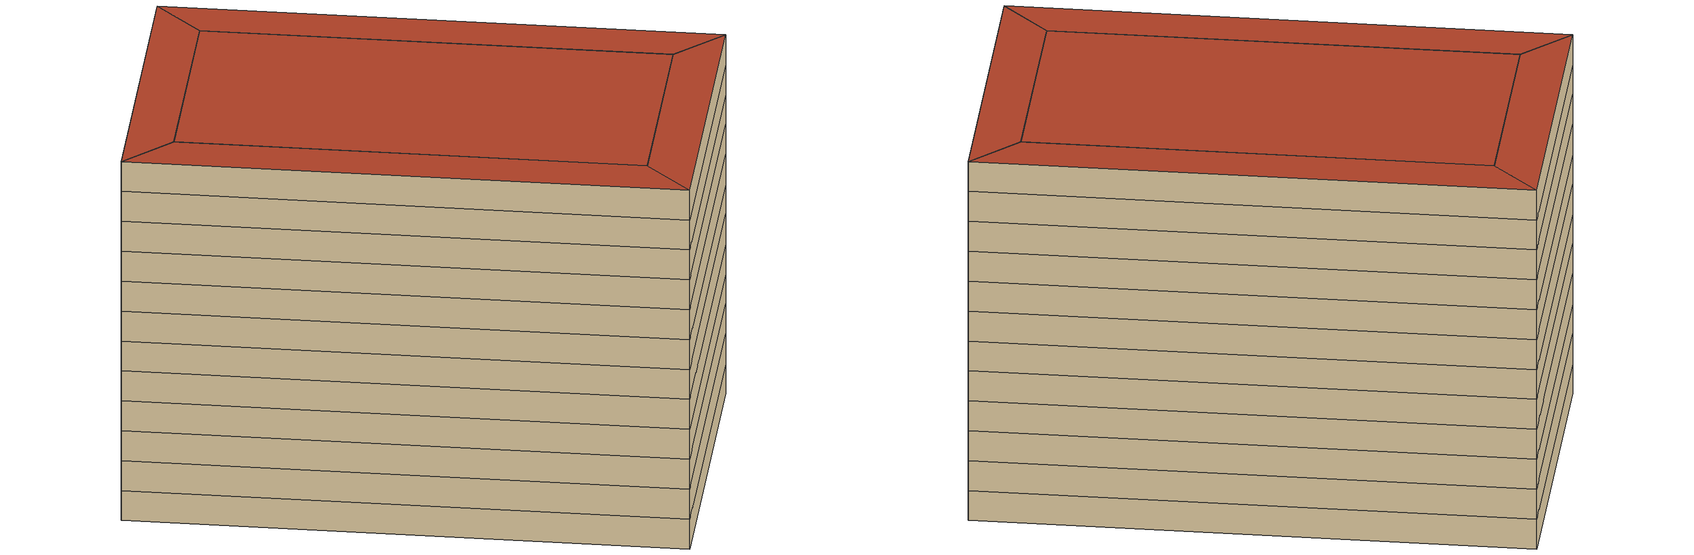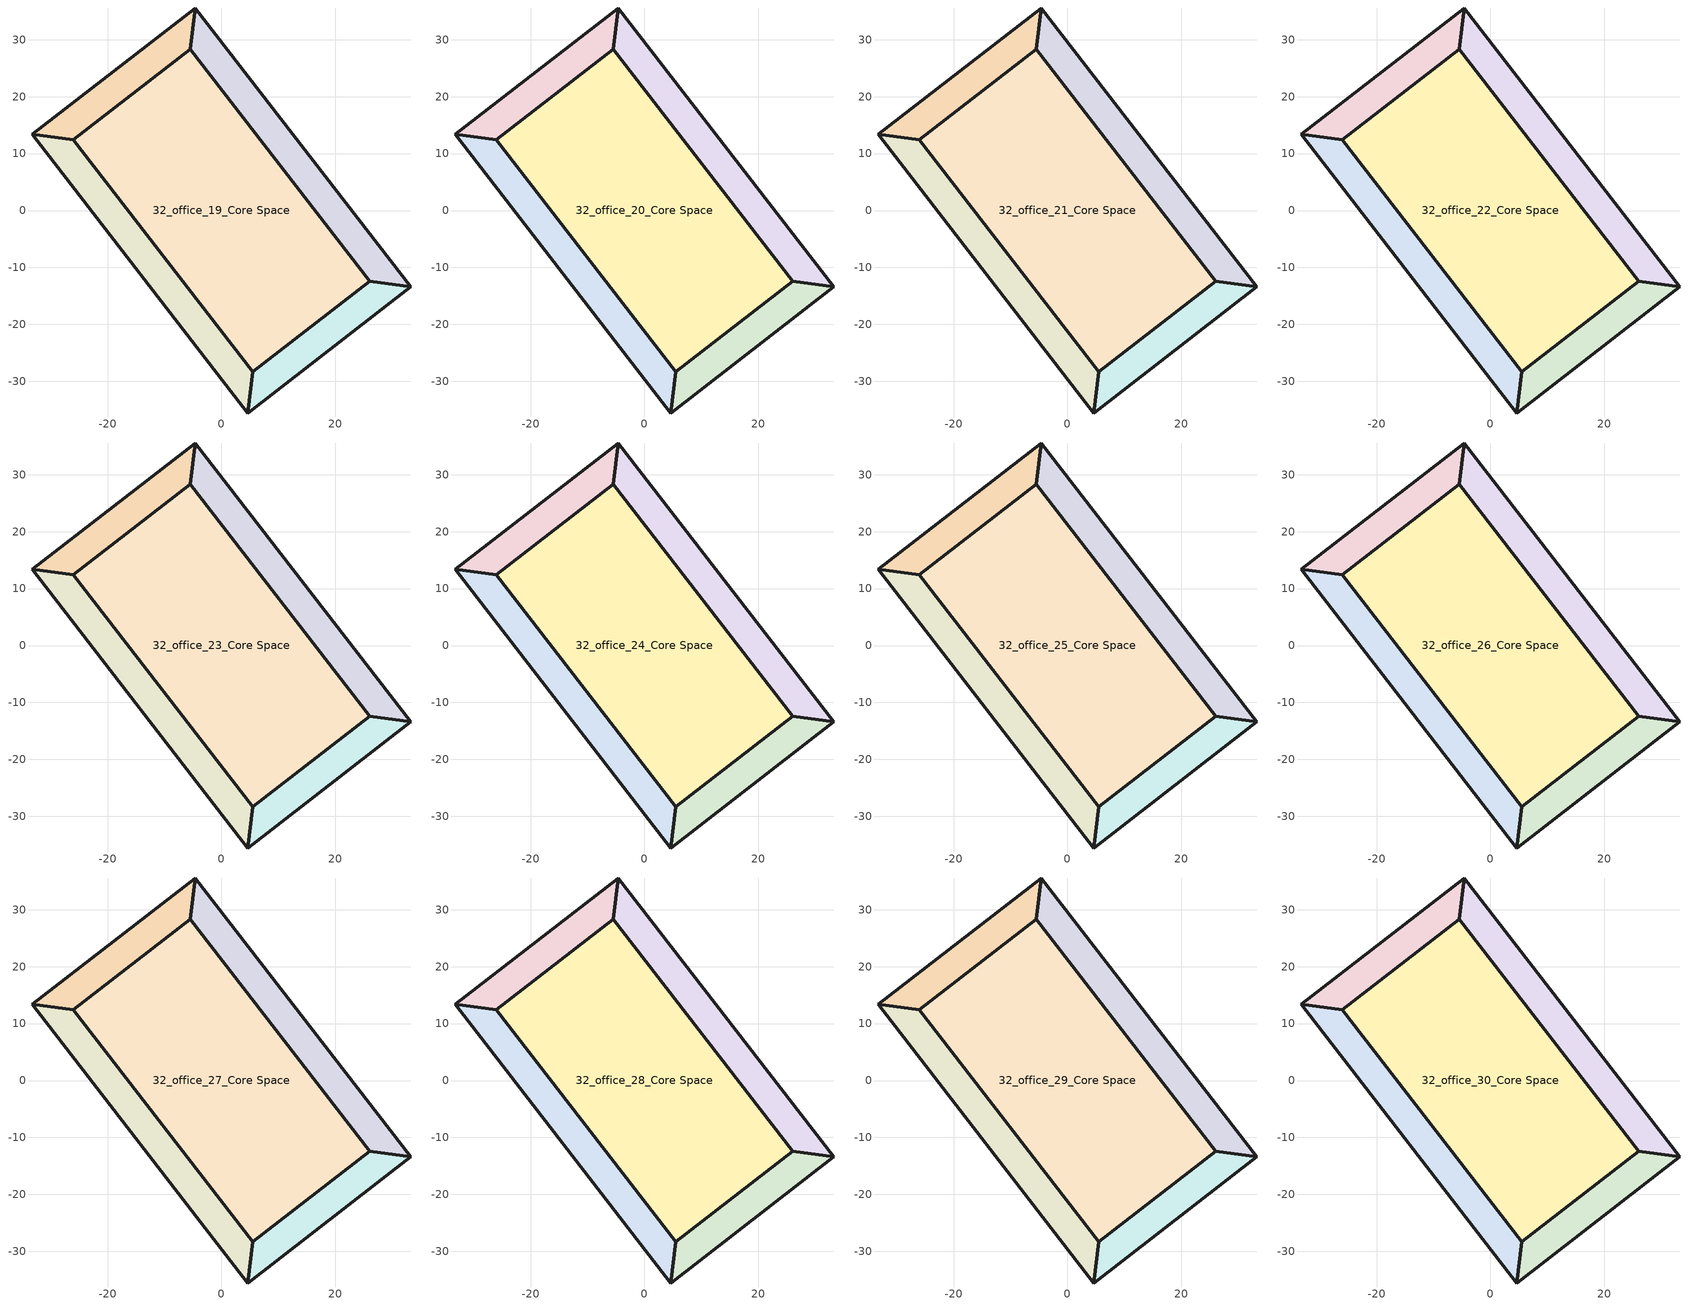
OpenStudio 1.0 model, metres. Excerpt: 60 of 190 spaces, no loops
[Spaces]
32_office_19_West Perimeter Space
 floor ground: 4.6,-35.56 5.53,-28.3 26.01,-12.43 33.28,-13.36 z65.84
 wall outside: 4.6,-35.56 33.28,-13.36 26.01,-12.43 5.53,-28.3 4.6,-35.56 z65.84:69.49
 roof outside: 33.28,-13.36 26.01,-12.43 5.53,-28.3 4.6,-35.56 z69.49
32_office_19_North Perimeter Space
 floor ground: -33.28,13.36 -26.01,12.43 5.53,-28.3 4.6,-35.56 z65.84
 wall outside: -33.28,13.36 4.6,-35.56 5.53,-28.3 -26.01,12.43 -33.28,13.36 z65.84:69.49
 roof outside: -26.01,12.43 -33.28,13.36 4.6,-35.56 5.53,-28.3 z69.49
32_office_19_East Perimeter Space
 floor ground: -33.28,13.36 -4.6,35.56 -5.53,28.3 -26.01,12.43 z65.84
 wall outside: -4.6,35.56 -33.28,13.36 -26.01,12.43 -5.53,28.3 -4.6,35.56 z65.84:69.49
 roof outside: -4.6,35.56 -33.28,13.36 -26.01,12.43 -5.53,28.3 z69.49
32_office_19_South Perimeter Space
 floor ground: -5.53,28.3 -4.6,35.56 33.28,-13.36 26.01,-12.43 z65.84
 wall outside: 33.28,-13.36 -4.6,35.56 -5.53,28.3 26.01,-12.43 33.28,-13.36 z65.84:69.49
 roof outside: -4.6,35.56 -5.53,28.3 26.01,-12.43 33.28,-13.36 z69.49
32_office_19_Core Space
 floor ground: -26.01,12.43 -5.53,28.3 26.01,-12.43 5.53,-28.3 z65.84
 wall outside: 5.53,-28.3 26.01,-12.43 -5.53,28.3 -26.01,12.43 5.53,-28.3 z65.84:69.49
 roof outside: -5.53,28.3 -26.01,12.43 5.53,-28.3 26.01,-12.43 z69.49
32_office_20_West Perimeter Space
 floor ground: 4.6,-35.56 5.53,-28.3 26.01,-12.43 33.28,-13.36 z69.49
 wall outside: 4.6,-35.56 33.28,-13.36 26.01,-12.43 5.53,-28.3 4.6,-35.56 z69.49:73.15
 roof outside: 33.28,-13.36 26.01,-12.43 5.53,-28.3 4.6,-35.56 z73.15
32_office_20_North Perimeter Space
 floor ground: -33.28,13.36 -26.01,12.43 5.53,-28.3 4.6,-35.56 z69.49
 wall outside: -33.28,13.36 4.6,-35.56 5.53,-28.3 -26.01,12.43 -33.28,13.36 z69.49:73.15
 roof outside: -26.01,12.43 -33.28,13.36 4.6,-35.56 5.53,-28.3 z73.15
32_office_20_East Perimeter Space
 floor ground: -33.28,13.36 -4.6,35.56 -5.53,28.3 -26.01,12.43 z69.49
 wall outside: -4.6,35.56 -33.28,13.36 -26.01,12.43 -5.53,28.3 -4.6,35.56 z69.49:73.15
 roof outside: -4.6,35.56 -33.28,13.36 -26.01,12.43 -5.53,28.3 z73.15
32_office_20_South Perimeter Space
 floor ground: -5.53,28.3 -4.6,35.56 33.28,-13.36 26.01,-12.43 z69.49
 wall outside: 33.28,-13.36 -4.6,35.56 -5.53,28.3 26.01,-12.43 33.28,-13.36 z69.49:73.15
 roof outside: -4.6,35.56 -5.53,28.3 26.01,-12.43 33.28,-13.36 z73.15
32_office_20_Core Space
 floor ground: -26.01,12.43 -5.53,28.3 26.01,-12.43 5.53,-28.3 z69.49
 wall outside: 5.53,-28.3 26.01,-12.43 -5.53,28.3 -26.01,12.43 5.53,-28.3 z69.49:73.15
 roof outside: -5.53,28.3 -26.01,12.43 5.53,-28.3 26.01,-12.43 z73.15
32_office_21_West Perimeter Space
 floor ground: 4.6,-35.56 5.53,-28.3 26.01,-12.43 33.28,-13.36 z73.15
 wall outside: 4.6,-35.56 33.28,-13.36 26.01,-12.43 5.53,-28.3 4.6,-35.56 z73.15:76.81
 roof outside: 33.28,-13.36 26.01,-12.43 5.53,-28.3 4.6,-35.56 z76.81
32_office_21_North Perimeter Space
 floor ground: -33.28,13.36 -26.01,12.43 5.53,-28.3 4.6,-35.56 z73.15
 wall outside: -33.28,13.36 4.6,-35.56 5.53,-28.3 -26.01,12.43 -33.28,13.36 z73.15:76.81
 roof outside: -26.01,12.43 -33.28,13.36 4.6,-35.56 5.53,-28.3 z76.81
32_office_21_East Perimeter Space
 floor ground: -33.28,13.36 -4.6,35.56 -5.53,28.3 -26.01,12.43 z73.15
 wall outside: -4.6,35.56 -33.28,13.36 -26.01,12.43 -5.53,28.3 -4.6,35.56 z73.15:76.81
 roof outside: -4.6,35.56 -33.28,13.36 -26.01,12.43 -5.53,28.3 z76.81
32_office_21_South Perimeter Space
 floor ground: -5.53,28.3 -4.6,35.56 33.28,-13.36 26.01,-12.43 z73.15
 wall outside: 33.28,-13.36 -4.6,35.56 -5.53,28.3 26.01,-12.43 33.28,-13.36 z73.15:76.81
 roof outside: -4.6,35.56 -5.53,28.3 26.01,-12.43 33.28,-13.36 z76.81
32_office_21_Core Space
 floor ground: -26.01,12.43 -5.53,28.3 26.01,-12.43 5.53,-28.3 z73.15
 wall outside: 5.53,-28.3 26.01,-12.43 -5.53,28.3 -26.01,12.43 5.53,-28.3 z73.15:76.81
 roof outside: -5.53,28.3 -26.01,12.43 5.53,-28.3 26.01,-12.43 z76.81
32_office_22_West Perimeter Space
 floor ground: 4.6,-35.56 5.53,-28.3 26.01,-12.43 33.28,-13.36 z76.81
 wall outside: 4.6,-35.56 33.28,-13.36 26.01,-12.43 5.53,-28.3 4.6,-35.56 z76.81:80.47
 roof outside: 33.28,-13.36 26.01,-12.43 5.53,-28.3 4.6,-35.56 z80.47
32_office_22_North Perimeter Space
 floor ground: -33.28,13.36 -26.01,12.43 5.53,-28.3 4.6,-35.56 z76.81
 wall outside: -33.28,13.36 4.6,-35.56 5.53,-28.3 -26.01,12.43 -33.28,13.36 z76.81:80.47
 roof outside: -26.01,12.43 -33.28,13.36 4.6,-35.56 5.53,-28.3 z80.47
32_office_22_East Perimeter Space
 floor ground: -33.28,13.36 -4.6,35.56 -5.53,28.3 -26.01,12.43 z76.81
 wall outside: -4.6,35.56 -33.28,13.36 -26.01,12.43 -5.53,28.3 -4.6,35.56 z76.81:80.47
 roof outside: -4.6,35.56 -33.28,13.36 -26.01,12.43 -5.53,28.3 z80.47
32_office_22_South Perimeter Space
 floor ground: -5.53,28.3 -4.6,35.56 33.28,-13.36 26.01,-12.43 z76.81
 wall outside: 33.28,-13.36 -4.6,35.56 -5.53,28.3 26.01,-12.43 33.28,-13.36 z76.81:80.47
 roof outside: -4.6,35.56 -5.53,28.3 26.01,-12.43 33.28,-13.36 z80.47
32_office_22_Core Space
 floor ground: -26.01,12.43 -5.53,28.3 26.01,-12.43 5.53,-28.3 z76.81
 wall outside: 5.53,-28.3 26.01,-12.43 -5.53,28.3 -26.01,12.43 5.53,-28.3 z76.81:80.47
 roof outside: -5.53,28.3 -26.01,12.43 5.53,-28.3 26.01,-12.43 z80.47
32_office_23_West Perimeter Space
 floor ground: 4.6,-35.56 5.53,-28.3 26.01,-12.43 33.28,-13.36 z80.47
 wall outside: 4.6,-35.56 33.28,-13.36 26.01,-12.43 5.53,-28.3 4.6,-35.56 z80.47:84.12
 roof outside: 33.28,-13.36 26.01,-12.43 5.53,-28.3 4.6,-35.56 z84.12
32_office_23_North Perimeter Space
 floor ground: -33.28,13.36 -26.01,12.43 5.53,-28.3 4.6,-35.56 z80.47
 wall outside: -33.28,13.36 4.6,-35.56 5.53,-28.3 -26.01,12.43 -33.28,13.36 z80.47:84.12
 roof outside: -26.01,12.43 -33.28,13.36 4.6,-35.56 5.53,-28.3 z84.12
32_office_23_East Perimeter Space
 floor ground: -33.28,13.36 -4.6,35.56 -5.53,28.3 -26.01,12.43 z80.47
 wall outside: -4.6,35.56 -33.28,13.36 -26.01,12.43 -5.53,28.3 -4.6,35.56 z80.47:84.12
 roof outside: -4.6,35.56 -33.28,13.36 -26.01,12.43 -5.53,28.3 z84.12
32_office_23_South Perimeter Space
 floor ground: -5.53,28.3 -4.6,35.56 33.28,-13.36 26.01,-12.43 z80.47
 wall outside: 33.28,-13.36 -4.6,35.56 -5.53,28.3 26.01,-12.43 33.28,-13.36 z80.47:84.12
 roof outside: -4.6,35.56 -5.53,28.3 26.01,-12.43 33.28,-13.36 z84.12
32_office_23_Core Space
 floor ground: -26.01,12.43 -5.53,28.3 26.01,-12.43 5.53,-28.3 z80.47
 wall outside: 5.53,-28.3 26.01,-12.43 -5.53,28.3 -26.01,12.43 5.53,-28.3 z80.47:84.12
 roof outside: -5.53,28.3 -26.01,12.43 5.53,-28.3 26.01,-12.43 z84.12
32_office_24_West Perimeter Space
 floor ground: 4.6,-35.56 5.53,-28.3 26.01,-12.43 33.28,-13.36 z84.12
 wall outside: 4.6,-35.56 33.28,-13.36 26.01,-12.43 5.53,-28.3 4.6,-35.56 z84.12:87.78
 roof outside: 33.28,-13.36 26.01,-12.43 5.53,-28.3 4.6,-35.56 z87.78
32_office_24_North Perimeter Space
 floor ground: -33.28,13.36 -26.01,12.43 5.53,-28.3 4.6,-35.56 z84.12
 wall outside: -33.28,13.36 4.6,-35.56 5.53,-28.3 -26.01,12.43 -33.28,13.36 z84.12:87.78
 roof outside: -26.01,12.43 -33.28,13.36 4.6,-35.56 5.53,-28.3 z87.78
32_office_24_East Perimeter Space
 floor ground: -33.28,13.36 -4.6,35.56 -5.53,28.3 -26.01,12.43 z84.12
 wall outside: -4.6,35.56 -33.28,13.36 -26.01,12.43 -5.53,28.3 -4.6,35.56 z84.12:87.78
 roof outside: -4.6,35.56 -33.28,13.36 -26.01,12.43 -5.53,28.3 z87.78
32_office_24_South Perimeter Space
 floor ground: -5.53,28.3 -4.6,35.56 33.28,-13.36 26.01,-12.43 z84.12
 wall outside: 33.28,-13.36 -4.6,35.56 -5.53,28.3 26.01,-12.43 33.28,-13.36 z84.12:87.78
 roof outside: -4.6,35.56 -5.53,28.3 26.01,-12.43 33.28,-13.36 z87.78
32_office_24_Core Space
 floor ground: -26.01,12.43 -5.53,28.3 26.01,-12.43 5.53,-28.3 z84.12
 wall outside: 5.53,-28.3 26.01,-12.43 -5.53,28.3 -26.01,12.43 5.53,-28.3 z84.12:87.78
 roof outside: -5.53,28.3 -26.01,12.43 5.53,-28.3 26.01,-12.43 z87.78
32_office_25_West Perimeter Space
 floor ground: 4.6,-35.56 5.53,-28.3 26.01,-12.43 33.28,-13.36 z87.78
 wall outside: 4.6,-35.56 33.28,-13.36 26.01,-12.43 5.53,-28.3 4.6,-35.56 z87.78:91.44
 roof outside: 33.28,-13.36 26.01,-12.43 5.53,-28.3 4.6,-35.56 z91.44
32_office_25_North Perimeter Space
 floor ground: -33.28,13.36 -26.01,12.43 5.53,-28.3 4.6,-35.56 z87.78
 wall outside: -33.28,13.36 4.6,-35.56 5.53,-28.3 -26.01,12.43 -33.28,13.36 z87.78:91.44
 roof outside: -26.01,12.43 -33.28,13.36 4.6,-35.56 5.53,-28.3 z91.44
32_office_25_East Perimeter Space
 floor ground: -33.28,13.36 -4.6,35.56 -5.53,28.3 -26.01,12.43 z87.78
 wall outside: -4.6,35.56 -33.28,13.36 -26.01,12.43 -5.53,28.3 -4.6,35.56 z87.78:91.44
 roof outside: -4.6,35.56 -33.28,13.36 -26.01,12.43 -5.53,28.3 z91.44
32_office_25_South Perimeter Space
 floor ground: -5.53,28.3 -4.6,35.56 33.28,-13.36 26.01,-12.43 z87.78
 wall outside: 33.28,-13.36 -4.6,35.56 -5.53,28.3 26.01,-12.43 33.28,-13.36 z87.78:91.44
 roof outside: -4.6,35.56 -5.53,28.3 26.01,-12.43 33.28,-13.36 z91.44
32_office_25_Core Space
 floor ground: -26.01,12.43 -5.53,28.3 26.01,-12.43 5.53,-28.3 z87.78
 wall outside: 5.53,-28.3 26.01,-12.43 -5.53,28.3 -26.01,12.43 5.53,-28.3 z87.78:91.44
 roof outside: -5.53,28.3 -26.01,12.43 5.53,-28.3 26.01,-12.43 z91.44
32_office_26_West Perimeter Space
 floor ground: 4.6,-35.56 5.53,-28.3 26.01,-12.43 33.28,-13.36 z91.44
 wall outside: 4.6,-35.56 33.28,-13.36 26.01,-12.43 5.53,-28.3 4.6,-35.56 z91.44:95.1
 roof outside: 33.28,-13.36 26.01,-12.43 5.53,-28.3 4.6,-35.56 z95.1
32_office_26_North Perimeter Space
 floor ground: -33.28,13.36 -26.01,12.43 5.53,-28.3 4.6,-35.56 z91.44
 wall outside: -33.28,13.36 4.6,-35.56 5.53,-28.3 -26.01,12.43 -33.28,13.36 z91.44:95.1
 roof outside: -26.01,12.43 -33.28,13.36 4.6,-35.56 5.53,-28.3 z95.1
32_office_26_East Perimeter Space
 floor ground: -33.28,13.36 -4.6,35.56 -5.53,28.3 -26.01,12.43 z91.44
 wall outside: -4.6,35.56 -33.28,13.36 -26.01,12.43 -5.53,28.3 -4.6,35.56 z91.44:95.1
 roof outside: -4.6,35.56 -33.28,13.36 -26.01,12.43 -5.53,28.3 z95.1
32_office_26_South Perimeter Space
 floor ground: -5.53,28.3 -4.6,35.56 33.28,-13.36 26.01,-12.43 z91.44
 wall outside: 33.28,-13.36 -4.6,35.56 -5.53,28.3 26.01,-12.43 33.28,-13.36 z91.44:95.1
 roof outside: -4.6,35.56 -5.53,28.3 26.01,-12.43 33.28,-13.36 z95.1
32_office_26_Core Space
 floor ground: -26.01,12.43 -5.53,28.3 26.01,-12.43 5.53,-28.3 z91.44
 wall outside: 5.53,-28.3 26.01,-12.43 -5.53,28.3 -26.01,12.43 5.53,-28.3 z91.44:95.1
 roof outside: -5.53,28.3 -26.01,12.43 5.53,-28.3 26.01,-12.43 z95.1
32_office_27_West Perimeter Space
 floor ground: 4.6,-35.56 5.53,-28.3 26.01,-12.43 33.28,-13.36 z95.1
 wall outside: 4.6,-35.56 33.28,-13.36 26.01,-12.43 5.53,-28.3 4.6,-35.56 z95.1:98.76
 roof outside: 33.28,-13.36 26.01,-12.43 5.53,-28.3 4.6,-35.56 z98.76
32_office_27_North Perimeter Space
 floor ground: -33.28,13.36 -26.01,12.43 5.53,-28.3 4.6,-35.56 z95.1
 wall outside: -33.28,13.36 4.6,-35.56 5.53,-28.3 -26.01,12.43 -33.28,13.36 z95.1:98.76
 roof outside: -26.01,12.43 -33.28,13.36 4.6,-35.56 5.53,-28.3 z98.76
32_office_27_East Perimeter Space
 floor ground: -33.28,13.36 -4.6,35.56 -5.53,28.3 -26.01,12.43 z95.1
 wall outside: -5.53,28.3 -4.6,35.56 -33.28,13.36 -26.01,12.43 z95.1:98.76; -5.53,28.3 -26.01,12.43 z98.76:102.41; -26.01,12.43 -5.53,28.3 z95.1:102.41
 roof outside: -4.6,35.56 -33.28,13.36 -26.01,12.43 -5.53,28.3 z98.76
32_office_27_South Perimeter Space
 floor ground: -5.53,28.3 -4.6,35.56 33.28,-13.36 26.01,-12.43 z95.1
 wall outside: 33.28,-13.36 -4.6,35.56 -5.53,28.3 26.01,-12.43 33.28,-13.36 z95.1:98.76
 roof outside: -4.6,35.56 -5.53,28.3 26.01,-12.43 33.28,-13.36 z98.76
32_office_27_Core Space
 floor ground: -26.01,12.43 -5.53,28.3 26.01,-12.43 5.53,-28.3 z95.1
 wall outside: -26.01,12.43 5.53,-28.3 26.01,-12.43 -5.53,28.3 z95.1:98.76; -26.01,12.43 -5.53,28.3 z98.76:102.41; -5.53,28.3 -26.01,12.43 z95.1:102.41
 roof outside: -5.53,28.3 -26.01,12.43 5.53,-28.3 26.01,-12.43 z98.76
32_office_28_West Perimeter Space
 floor ground: 4.6,-35.56 5.53,-28.3 26.01,-12.43 33.28,-13.36 z98.76
 wall outside: 4.6,-35.56 33.28,-13.36 26.01,-12.43 5.53,-28.3 4.6,-35.56 z98.76:102.41
 roof outside: 33.28,-13.36 26.01,-12.43 5.53,-28.3 4.6,-35.56 z102.41
32_office_28_North Perimeter Space
 floor ground: -33.28,13.36 -26.01,12.43 5.53,-28.3 4.6,-35.56 z98.76
 wall outside: -33.28,13.36 4.6,-35.56 5.53,-28.3 -26.01,12.43 -33.28,13.36 z98.76:102.41
 roof outside: -26.01,12.43 -33.28,13.36 4.6,-35.56 5.53,-28.3 z102.41
32_office_28_East Perimeter Space
 floor ground: -33.28,13.36 -4.6,35.56 -5.53,28.3 -26.01,12.43 z98.76
 wall outside: -5.53,28.3 -4.6,35.56 -33.28,13.36 -26.01,12.43 z98.76:102.41; -5.53,28.3 -26.01,12.43 z102.41:106.07; -26.01,12.43 -5.53,28.3 z98.76:106.07
 roof outside: -4.6,35.56 -33.28,13.36 -26.01,12.43 -5.53,28.3 z102.41
32_office_28_South Perimeter Space
 floor ground: -5.53,28.3 -4.6,35.56 33.28,-13.36 26.01,-12.43 z98.76
 wall outside: 33.28,-13.36 -4.6,35.56 -5.53,28.3 26.01,-12.43 33.28,-13.36 z98.76:102.41
 roof outside: -4.6,35.56 -5.53,28.3 26.01,-12.43 33.28,-13.36 z102.41
32_office_28_Core Space
 floor ground: -26.01,12.43 -5.53,28.3 26.01,-12.43 5.53,-28.3 z98.76
 wall outside: 5.53,-28.3 26.01,-12.43 -5.53,28.3 -26.01,12.43 5.53,-28.3 z98.76:102.41
 roof outside: -5.53,28.3 -26.01,12.43 5.53,-28.3 26.01,-12.43 z102.41
32_office_29_West Perimeter Space
 floor ground: 4.6,-35.56 5.53,-28.3 26.01,-12.43 33.28,-13.36 z102.41
 wall outside: 4.6,-35.56 33.28,-13.36 26.01,-12.43 5.53,-28.3 4.6,-35.56 z102.41:106.07
 roof outside: 33.28,-13.36 26.01,-12.43 5.53,-28.3 4.6,-35.56 z106.07
32_office_29_North Perimeter Space
 floor ground: -33.28,13.36 -26.01,12.43 5.53,-28.3 4.6,-35.56 z102.41
 wall outside: -33.28,13.36 4.6,-35.56 5.53,-28.3 -26.01,12.43 -33.28,13.36 z102.41:106.07
 roof outside: -26.01,12.43 -33.28,13.36 4.6,-35.56 5.53,-28.3 z106.07
32_office_29_East Perimeter Space
 floor ground: -33.28,13.36 -4.6,35.56 -5.53,28.3 -26.01,12.43 z102.41
 wall outside: -4.6,35.56 -33.28,13.36 -26.01,12.43 -5.53,28.3 -4.6,35.56 z102.41:106.07
 roof outside: -4.6,35.56 -33.28,13.36 -26.01,12.43 -5.53,28.3 z106.07
32_office_29_South Perimeter Space
 floor ground: -5.53,28.3 -4.6,35.56 33.28,-13.36 26.01,-12.43 z102.41
 wall outside: 33.28,-13.36 -4.6,35.56 -5.53,28.3 26.01,-12.43 33.28,-13.36 z102.41:106.07
 roof outside: -4.6,35.56 -5.53,28.3 26.01,-12.43 33.28,-13.36 z106.07
32_office_29_Core Space
 floor ground: -26.01,12.43 -5.53,28.3 26.01,-12.43 5.53,-28.3 z102.41
 wall outside: 5.53,-28.3 26.01,-12.43 -5.53,28.3 -26.01,12.43 5.53,-28.3 z102.41:106.07
 roof outside: -5.53,28.3 -26.01,12.43 5.53,-28.3 26.01,-12.43 z106.07
32_office_30_West Perimeter Space
 floor ground: 4.6,-35.56 5.53,-28.3 26.01,-12.43 33.28,-13.36 z106.07
 wall outside: 4.6,-35.56 33.28,-13.36 26.01,-12.43 5.53,-28.3 4.6,-35.56 z106.07:109.73
 roof outside: 33.28,-13.36 26.01,-12.43 5.53,-28.3 4.6,-35.56 z109.73
32_office_30_North Perimeter Space
 floor ground: -33.28,13.36 -26.01,12.43 5.53,-28.3 4.6,-35.56 z106.07
 wall outside: -33.28,13.36 4.6,-35.56 5.53,-28.3 -26.01,12.43 -33.28,13.36 z106.07:109.73
 roof outside: -26.01,12.43 -33.28,13.36 4.6,-35.56 5.53,-28.3 z109.73
32_office_30_East Perimeter Space
 floor ground: -33.28,13.36 -4.6,35.56 -5.53,28.3 -26.01,12.43 z106.07
 wall outside: -4.6,35.56 -33.28,13.36 -26.01,12.43 -5.53,28.3 -4.6,35.56 z106.07:109.73
 roof outside: -4.6,35.56 -33.28,13.36 -26.01,12.43 -5.53,28.3 z109.73
32_office_30_South Perimeter Space
 floor ground: -5.53,28.3 -4.6,35.56 33.28,-13.36 26.01,-12.43 z106.07
 wall outside: 33.28,-13.36 -4.6,35.56 -5.53,28.3 26.01,-12.43 33.28,-13.36 z106.07:109.73
 roof outside: -4.6,35.56 -5.53,28.3 26.01,-12.43 33.28,-13.36 z109.73
32_office_30_Core Space
 floor ground: -26.01,12.43 -5.53,28.3 26.01,-12.43 5.53,-28.3 z106.07
 wall outside: 5.53,-28.3 26.01,-12.43 -5.53,28.3 -26.01,12.43 5.53,-28.3 z106.07:109.73
 roof outside: -5.53,28.3 -26.01,12.43 5.53,-28.3 26.01,-12.43 z109.73
[Building]
Building 1: Default Construction Set=Default Construction Set 1
[Construction]
INT-FLOOR-TOPSIDE: 1/2IN Gypsum, 4IN CONCRETE HW, CP02 CARPET PAD
INT-FLOOR-UNDERSIDE: CP02 CARPET PAD, 4IN CONCRETE HW, 1/2IN Gypsum
Standard_Int-Wall: 1/2IN Gypsum, 1/2IN Gypsum
[Material] Thermal Absorptance=0.9
Name | Roughness | Thickness {m} | Conductivity {W/m-K} | Density {kg/m3} | Specific Heat {J/kg-K} | Solar Absorptance | Visible Absorptance
1/2IN Gypsum | Smooth | 0.0127 | 0.16 | 784.9 | 830 | 0.92 | 0.92
4IN CONCRETE HW | Rough | 0.1016 | 1.311 | 2240 | 836.8 | 0.7 | 0.7
[Material:NoMass]
CP02 CARPET PAD: Roughness=VeryRough; Thermal Resistance {m2-K/W}=0.2165; Thermal Absorptance=0.9; Solar Absorptance=0.7; Visible Absorptance=0.8
[DefaultSurfaceConstructions]
Default Surface Constructions 1: Floor Construction=INT-FLOOR-TOPSIDE; Wall Construction=Standard_Int-Wall; Roof Ceiling Construction=INT-FLOOR-UNDERSIDE
[DefaultConstructionSet]
Default Construction Set 1: Default Interior Surface Constructions=Default Surface Constructions 1
[BuildingStory] Nominal Floor to Floor Height {m}=3.6576
Name | Nominal Z Coordinate {m}
Story 19 | 65.8368
Story 20 | 69.4944
Story 21 | 73.152
Story 22 | 76.8096
Story 23 | 80.4672
Story 24 | 84.1248
Story 25 | 87.7824
Story 26 | 91.44
Story 27 | 95.0976
Story 28 | 98.7552
Story 29 | 102.4128
Story 30 | 106.0704
[Space]
Name | Building Story | Thermal Zone
32_office_19_West Perimeter Space | Story 19 | 32_office_19_West Perimeter
32_office_19_North Perimeter Space | Story 19 | 32_office_19_North Perimeter
32_office_19_East Perimeter Space | Story 19 | 32_office_19_East Perimeter
32_office_19_South Perimeter Space | Story 19 | 32_office_19_South Perimeter
32_office_19_Core Space | Story 19 | 32_office_19_Core
32_office_20_West Perimeter Space | Story 20 | 32_office_20_West Perimeter
32_office_20_North Perimeter Space | Story 20 | 32_office_20_North Perimeter
32_office_20_East Perimeter Space | Story 20 | 32_office_20_East Perimeter
32_office_20_South Perimeter Space | Story 20 | 32_office_20_South Perimeter
32_office_20_Core Space | Story 20 | 32_office_20_Core
32_office_21_West Perimeter Space | Story 21 | 32_office_21_West Perimeter
32_office_21_North Perimeter Space | Story 21 | 32_office_21_North Perimeter
32_office_21_East Perimeter Space | Story 21 | 32_office_21_East Perimeter
32_office_21_South Perimeter Space | Story 21 | 32_office_21_South Perimeter
32_office_21_Core Space | Story 21 | 32_office_21_Core
32_office_22_West Perimeter Space | Story 22 | 32_office_22_West Perimeter
32_office_22_North Perimeter Space | Story 22 | 32_office_22_North Perimeter
32_office_22_East Perimeter Space | Story 22 | 32_office_22_East Perimeter
32_office_22_South Perimeter Space | Story 22 | 32_office_22_South Perimeter
32_office_22_Core Space | Story 22 | 32_office_22_Core
32_office_23_West Perimeter Space | Story 23 | 32_office_23_West Perimeter
32_office_23_North Perimeter Space | Story 23 | 32_office_23_North Perimeter
32_office_23_East Perimeter Space | Story 23 | 32_office_23_East Perimeter
32_office_23_South Perimeter Space | Story 23 | 32_office_23_South Perimeter
32_office_23_Core Space | Story 23 | 32_office_23_Core
32_office_24_West Perimeter Space | Story 24 | 32_office_24_West Perimeter
32_office_24_North Perimeter Space | Story 24 | 32_office_24_North Perimeter
32_office_24_East Perimeter Space | Story 24 | 32_office_24_East Perimeter
32_office_24_South Perimeter Space | Story 24 | 32_office_24_South Perimeter
32_office_24_Core Space | Story 24 | 32_office_24_Core
32_office_25_West Perimeter Space | Story 25 | 32_office_25_West Perimeter
32_office_25_North Perimeter Space | Story 25 | 32_office_25_North Perimeter
32_office_25_East Perimeter Space | Story 25 | 32_office_25_East Perimeter
32_office_25_South Perimeter Space | Story 25 | 32_office_25_South Perimeter
32_office_25_Core Space | Story 25 | 32_office_25_Core
32_office_26_West Perimeter Space | Story 26 | 32_office_26_West Perimeter
32_office_26_North Perimeter Space | Story 26 | 32_office_26_North Perimeter
32_office_26_East Perimeter Space | Story 26 | 32_office_26_East Perimeter
32_office_26_South Perimeter Space | Story 26 | 32_office_26_South Perimeter
32_office_26_Core Space | Story 26 | 32_office_26_Core
32_office_27_West Perimeter Space | Story 27 | 32_office_27_West Perimeter
32_office_27_North Perimeter Space | Story 27 | 32_office_27_North Perimeter
32_office_27_East Perimeter Space | Story 27 | 32_office_27_East Perimeter
32_office_27_South Perimeter Space | Story 27 | 32_office_27_South Perimeter
32_office_27_Core Space | Story 27 | 32_office_27_Core
32_office_28_West Perimeter Space | Story 28 | 32_office_28_West Perimeter
32_office_28_North Perimeter Space | Story 28 | 32_office_28_North Perimeter
32_office_28_East Perimeter Space | Story 28 | 32_office_28_East Perimeter
32_office_28_South Perimeter Space | Story 28 | 32_office_28_South Perimeter
32_office_28_Core Space | Story 28 | 32_office_28_Core
32_office_29_West Perimeter Space | Story 29 | 32_office_29_West Perimeter
32_office_29_North Perimeter Space | Story 29 | 32_office_29_North Perimeter
32_office_29_East Perimeter Space | Story 29 | 32_office_29_East Perimeter
32_office_29_South Perimeter Space | Story 29 | 32_office_29_South Perimeter
32_office_29_Core Space | Story 29 | 32_office_29_Core
32_office_30_West Perimeter Space | Story 30 | 32_office_30_West Perimeter
32_office_30_North Perimeter Space | Story 30 | 32_office_30_North Perimeter
32_office_30_East Perimeter Space | Story 30 | 32_office_30_East Perimeter
32_office_30_South Perimeter Space | Story 30 | 32_office_30_South Perimeter
32_office_30_Core Space | Story 30 | 32_office_30_Core
[ThermalZone] Use Ideal Air Loads=No
32_office_19_West Perimeter; 32_office_19_North Perimeter; 32_office_19_East Perimeter; 32_office_19_South Perimeter; 32_office_19_Core; 32_office_20_West Perimeter; 32_office_20_North Perimeter; 32_office_20_East Perimeter; 32_office_20_South Perimeter; 32_office_20_Core; 32_office_21_West Perimeter; 32_office_21_North Perimeter; 32_office_21_East Perimeter; 32_office_21_South Perimeter; 32_office_21_Core; 32_office_22_West Perimeter; 32_office_22_North Perimeter; 32_office_22_East Perimeter; 32_office_22_South Perimeter; 32_office_22_Core; 32_office_23_West Perimeter; 32_office_23_North Perimeter; 32_office_23_East Perimeter; 32_office_23_South Perimeter; 32_office_23_Core; 32_office_24_West Perimeter; 32_office_24_North Perimeter; 32_office_24_East Perimeter; 32_office_24_South Perimeter; 32_office_24_Core; 32_office_25_West Perimeter; 32_office_25_North Perimeter; 32_office_25_East Perimeter; 32_office_25_South Perimeter; 32_office_25_Core; 32_office_26_West Perimeter; 32_office_26_North Perimeter; 32_office_26_East Perimeter; 32_office_26_South Perimeter; 32_office_26_Core; 32_office_27_West Perimeter; 32_office_27_North Perimeter; 32_office_27_East Perimeter; 32_office_27_South Perimeter; 32_office_27_Core; 32_office_28_West Perimeter; 32_office_28_North Perimeter; 32_office_28_East Perimeter; 32_office_28_South Perimeter; 32_office_28_Core; 32_office_29_West Perimeter; 32_office_29_North Perimeter; 32_office_29_East Perimeter; 32_office_29_South Perimeter; 32_office_29_Core; 32_office_30_West Perimeter; 32_office_30_North Perimeter; 32_office_30_East Perimeter; 32_office_30_South Perimeter; 32_office_30_Core
